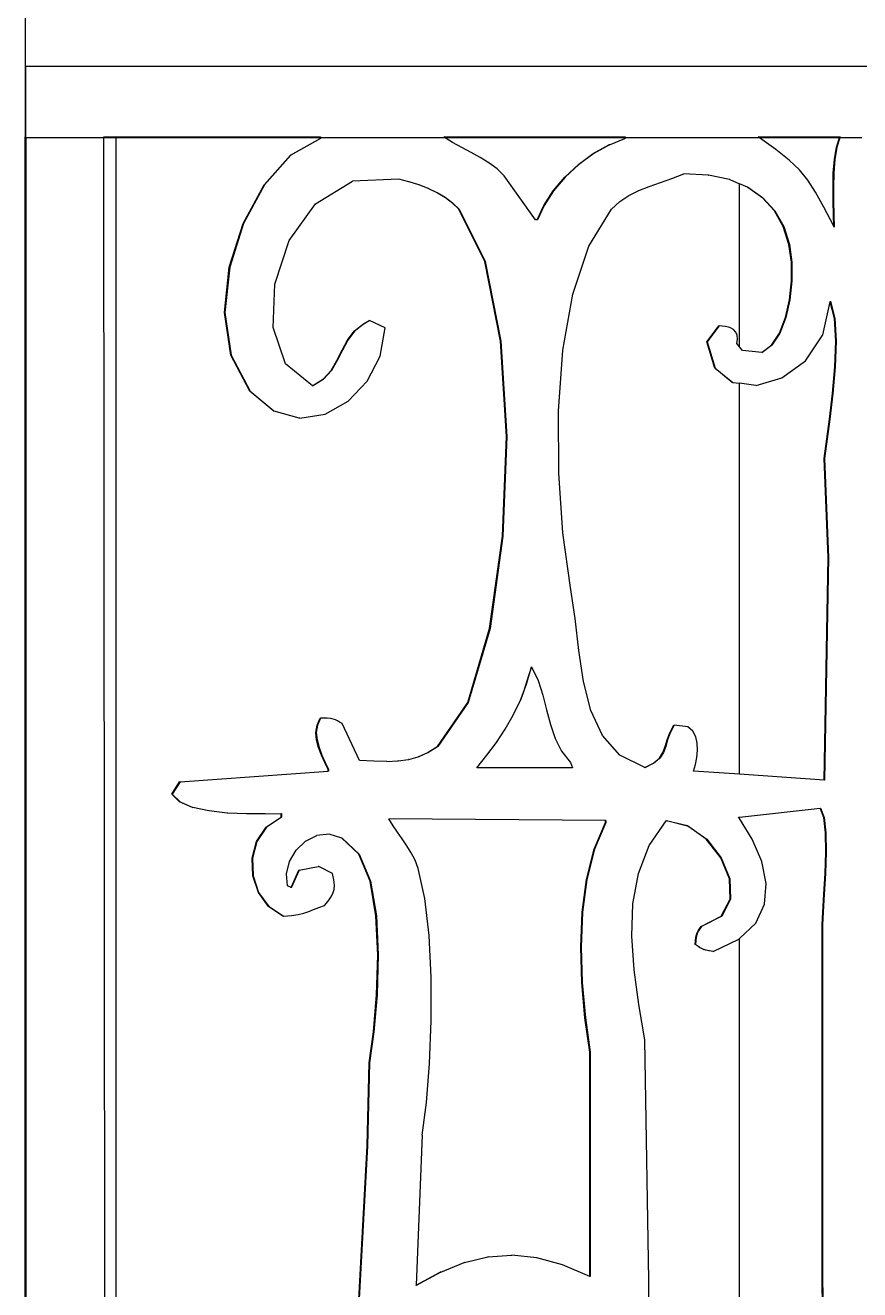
# Model space of a CAD drawing. Header units: inches. Extents: x -343 to 13887, y -13069 to -746.
# Drawn here: x 2990.55 to 3000.76, y -9210.14 to -9194.66 of the extents above; entities that cross this region are included whole.
import ezdxf

# ---------------------------------------------------------------- set-up
doc = ezdxf.new("R2010")
doc.units = ezdxf.units.IN
doc.header["$LTSCALE"] = 17
doc.header["$MEASUREMENT"] = 0
doc.layers.add('OUTLINE', color=1, linetype='Continuous', lineweight=25)

# ---------------------------------------------------------------- blocks, each defined once
blk = doc.blocks.new('kk')
for p, q in [((-1759, -2491.1), (-1656.537, -2491.1)), ((-1758.995, -2491.965), (-1758.995, -2491.1)), ((-1758.995, -2491.1), (-1757.89, -2491.1)), ((-1757.89, -2491.1), (-1750.266, -2491.1)), ((-1750.266, -2491.1), (-1748.633, -2491.1)), ((-1759, -2522.283), (-1759, -2491.965)), ((-1758.995, -2491.965), (-1759, -2491.965)), ((-1758.995, -2491.976), (-1758.995, -2491.965)), ((-1758.04, -2491.976), (-1758.995, -2491.976)), ((-1758.995, -2491.976), (-1758.995, -2506.258)), ((-1758.04, -2491.976), (-1758.04, -2491.965)), ((-1758.04, -2491.965), (-1757.89, -2491.965)), ((-1758.027, -2506.258), (-1758.04, -2491.976)), ((-1757.89, -2491.976), (-1758.04, -2491.976)), ((-1757.89, -2491.976), (-1757.89, -2491.965)), ((-1757.89, -2491.965), (-1755.393, -2491.965)), ((-1757.89, -2518.067), (-1757.89, -2491.976)), ((-1755.393, -2491.976), (-1757.89, -2491.976)), ((-1755.758, -2492.189), (-1755.393, -2491.986)), ((-1755.388, -2491.986), (-1755.753, -2492.189)), ((-1755.393, -2491.976), (-1755.393, -2491.965)), ((-1755.393, -2491.965), (-1755.388, -2491.965)), ((-1755.393, -2491.986), (-1755.393, -2491.976)), ((-1755.388, -2491.976), (-1755.393, -2491.976)), ((-1755.388, -2491.986), (-1755.393, -2491.986)), ((-1755.388, -2491.965), (-1755.388, -2491.976)), ((-1753.866, -2491.976), (-1755.388, -2491.976)), ((-1755.388, -2491.976), (-1755.388, -2491.986)), ((-1753.866, -2491.976), (-1753.883, -2491.965)), ((-1753.883, -2491.965), (-1751.666, -2491.965)), ((-1753.776, -2492.033), (-1753.866, -2491.976)), ((-1751.666, -2491.976), (-1753.866, -2491.976)), ((-1751.857, -2492.062), (-1751.666, -2491.986)), ((-1751.666, -2491.976), (-1751.666, -2491.965)), ((-1751.666, -2491.965), (-1751.662, -2491.965)), ((-1751.666, -2491.986), (-1751.666, -2491.976)), ((-1751.662, -2491.976), (-1751.666, -2491.976)), ((-1751.662, -2491.986), (-1751.666, -2491.986)), ((-1751.662, -2491.965), (-1751.662, -2491.976)), ((-1750.022, -2491.976), (-1751.662, -2491.976)), ((-1751.662, -2491.976), (-1751.662, -2491.986)), ((-1750.022, -2491.976), (-1750.037, -2491.965)), ((-1750.037, -2491.965), (-1749.039, -2491.965)), ((-1749.82, -2492.121), (-1750.022, -2491.976)), ((-1749.042, -2491.976), (-1750.022, -2491.976)), ((-1749.08, -2492.091), (-1749.042, -2491.976)), ((-1749.038, -2491.976), (-1749.075, -2492.091)), ((-1749.042, -2491.976), (-1749.039, -2491.965)), ((-1749.038, -2491.976), (-1749.042, -2491.976)), ((-1749.039, -2491.965), (-1749.034, -2491.965)), ((-1749.034, -2491.965), (-1749.038, -2491.976)), ((-1748.769, -2491.976), (-1749.038, -2491.976)), ((-1753.663, -2492.095), (-1753.776, -2492.033)), ((-1753.549, -2492.155), (-1753.663, -2492.095)), ((-1753.437, -2492.216), (-1753.549, -2492.155)), ((-1752.235, -2492.304), (-1752.053, -2492.17)), ((-1752.048, -2492.17), (-1752.23, -2492.304)), ((-1752.053, -2492.17), (-1751.862, -2492.062)), ((-1752.048, -2492.17), (-1752.053, -2492.17)), ((-1751.857, -2492.062), (-1752.048, -2492.17)), ((-1751.857, -2492.062), (-1751.862, -2492.062)), ((-1749.657, -2492.25), (-1749.82, -2492.121)), ((-1749.105, -2492.241), (-1749.08, -2492.091)), ((-1749.075, -2492.091), (-1749.1, -2492.241)), ((-1749.075, -2492.091), (-1749.08, -2492.091)), ((-1756.08, -2492.551), (-1755.758, -2492.189)), ((-1755.753, -2492.189), (-1756.076, -2492.551)), ((-1755.753, -2492.189), (-1755.758, -2492.189)), ((-1753.33, -2492.282), (-1753.437, -2492.216)), ((-1753.231, -2492.355), (-1753.33, -2492.282)), ((-1752.4, -2492.459), (-1752.235, -2492.304)), ((-1752.23, -2492.304), (-1752.396, -2492.459)), ((-1752.23, -2492.304), (-1752.235, -2492.304)), ((-1749.532, -2492.369), (-1749.657, -2492.25)), ((-1749.118, -2492.406), (-1749.105, -2492.241)), ((-1749.1, -2492.241), (-1749.113, -2492.406)), ((-1749.1, -2492.241), (-1749.105, -2492.241)), ((-1754.433, -2492.484), (-1755, -2492.507)), ((-1754.31, -2492.515), (-1754.433, -2492.484)), ((-1753.143, -2492.441), (-1753.231, -2492.355)), ((-1752.761, -2492.981), (-1753.143, -2492.441)), ((-1752.544, -2492.627), (-1752.4, -2492.459)), ((-1752.396, -2492.459), (-1752.539, -2492.627)), ((-1752.396, -2492.459), (-1752.4, -2492.459)), ((-1751.37, -2492.571), (-1751.093, -2492.476)), ((-1751.093, -2492.476), (-1750.946, -2492.419)), ((-1750.65, -2492.433), (-1750.946, -2492.419)), ((-1750.65, -2492.433), (-1750.645, -2492.433)), ((-1750.389, -2492.488), (-1750.645, -2492.433)), ((-1749.431, -2492.493), (-1749.532, -2492.369)), ((-1749.121, -2492.58), (-1749.118, -2492.406)), ((-1749.113, -2492.406), (-1749.118, -2492.406)), ((-1749.113, -2492.406), (-1749.117, -2492.58)), ((-1756.337, -2493.024), (-1756.08, -2492.551)), ((-1756.076, -2492.551), (-1756.332, -2493.024)), ((-1756.076, -2492.551), (-1756.08, -2492.551)), ((-1755.451, -2492.785), (-1755, -2492.507)), ((-1754.305, -2492.515), (-1754.31, -2492.515)), ((-1754.188, -2492.552), (-1754.305, -2492.515)), ((-1754.183, -2492.552), (-1754.188, -2492.552)), ((-1754.071, -2492.597), (-1754.183, -2492.552)), ((-1753.963, -2492.649), (-1754.071, -2492.597)), ((-1754.067, -2492.597), (-1754.071, -2492.597)), ((-1754.067, -2492.597), (-1753.958, -2492.649)), ((-1752.66, -2492.803), (-1752.544, -2492.627)), ((-1752.539, -2492.627), (-1752.655, -2492.803)), ((-1752.539, -2492.627), (-1752.544, -2492.627)), ((-1751.618, -2492.681), (-1751.498, -2492.622)), ((-1751.498, -2492.622), (-1751.37, -2492.571)), ((-1750.385, -2492.488), (-1750.389, -2492.488)), ((-1750.385, -2492.488), (-1750.266, -2492.539)), ((-1750.266, -2494.536), (-1750.266, -2492.539)), ((-1750.167, -2492.58), (-1750.266, -2492.539)), ((-1749.983, -2492.709), (-1750.167, -2492.58)), ((-1750.162, -2492.58), (-1750.167, -2492.58)), ((-1750.162, -2492.58), (-1749.978, -2492.709)), ((-1749.337, -2492.641), (-1749.431, -2492.493)), ((-1749.119, -2492.753), (-1749.121, -2492.58)), ((-1749.117, -2492.58), (-1749.121, -2492.58)), ((-1749.117, -2492.58), (-1749.115, -2492.753)), ((-1755.771, -2493.234), (-1755.451, -2492.785)), ((-1753.864, -2492.708), (-1753.963, -2492.649)), ((-1753.958, -2492.649), (-1753.963, -2492.649)), ((-1753.958, -2492.649), (-1753.859, -2492.708)), ((-1753.774, -2492.776), (-1753.864, -2492.708)), ((-1753.859, -2492.708), (-1753.864, -2492.708)), ((-1753.859, -2492.708), (-1753.77, -2492.776)), ((-1753.697, -2492.851), (-1753.774, -2492.776)), ((-1753.77, -2492.776), (-1753.774, -2492.776)), ((-1753.77, -2492.776), (-1753.692, -2492.851)), ((-1751.829, -2492.851), (-1751.729, -2492.756)), ((-1751.729, -2492.756), (-1751.618, -2492.681)), ((-1749.837, -2492.871), (-1749.983, -2492.709)), ((-1749.978, -2492.709), (-1749.983, -2492.709)), ((-1749.978, -2492.709), (-1749.833, -2492.871)), ((-1749.234, -2492.826), (-1749.337, -2492.641)), ((-1749.114, -2492.918), (-1749.119, -2492.753)), ((-1749.115, -2492.753), (-1749.119, -2492.753)), ((-1749.115, -2492.753), (-1749.11, -2492.918)), ((-1753.379, -2493.491), (-1753.697, -2492.851)), ((-1753.692, -2492.851), (-1753.697, -2492.851)), ((-1753.692, -2492.851), (-1753.375, -2493.491)), ((-1752.741, -2492.981), (-1752.66, -2492.803)), ((-1752.655, -2492.803), (-1752.737, -2492.981)), ((-1752.655, -2492.803), (-1752.66, -2492.803)), ((-1752.107, -2493.301), (-1751.829, -2492.851)), ((-1749.73, -2493.063), (-1749.837, -2492.871)), ((-1749.833, -2492.871), (-1749.837, -2492.871)), ((-1749.833, -2492.871), (-1749.725, -2493.063)), ((-1749.111, -2493.058), (-1749.234, -2492.826)), ((-1749.111, -2493.058), (-1749.114, -2492.918)), ((-1749.11, -2492.918), (-1749.114, -2492.918)), ((-1749.11, -2492.918), (-1749.106, -2493.068)), ((-1756.505, -2493.561), (-1756.337, -2493.024)), ((-1756.332, -2493.024), (-1756.5, -2493.561)), ((-1756.332, -2493.024), (-1756.337, -2493.024)), ((-1752.741, -2492.981), (-1752.761, -2492.981)), ((-1752.737, -2492.981), (-1752.741, -2492.981)), ((-1749.66, -2493.284), (-1749.73, -2493.063)), ((-1749.725, -2493.063), (-1749.73, -2493.063)), ((-1749.725, -2493.063), (-1749.655, -2493.284)), ((-1749.106, -2493.068), (-1749.111, -2493.058)), ((-1755.947, -2493.766), (-1755.771, -2493.234)), ((-1752.303, -2493.89), (-1752.107, -2493.301)), ((-1749.63, -2493.497), (-1749.66, -2493.284)), ((-1749.655, -2493.284), (-1749.66, -2493.284)), ((-1749.655, -2493.284), (-1749.626, -2493.497)), ((-1756.562, -2494.115), (-1756.505, -2493.561)), ((-1756.5, -2493.561), (-1756.558, -2494.115)), ((-1756.5, -2493.561), (-1756.505, -2493.561)), ((-1753.187, -2494.464), (-1753.379, -2493.491)), ((-1753.375, -2493.491), (-1753.379, -2493.491)), ((-1753.375, -2493.491), (-1753.183, -2494.464)), ((-1749.629, -2493.727), (-1749.63, -2493.497)), ((-1749.626, -2493.497), (-1749.63, -2493.497)), ((-1749.626, -2493.497), (-1749.624, -2493.727)), ((-1755.967, -2494.297), (-1755.947, -2493.766)), ((-1749.653, -2493.958), (-1749.629, -2493.727)), ((-1749.624, -2493.727), (-1749.649, -2493.958)), ((-1749.624, -2493.727), (-1749.629, -2493.727)), ((-1752.424, -2494.576), (-1752.303, -2493.89)), ((-1749.703, -2494.176), (-1749.653, -2493.958)), ((-1749.649, -2493.958), (-1749.699, -2494.176)), ((-1749.649, -2493.958), (-1749.653, -2493.958)), ((-1749.246, -2494.387), (-1749.156, -2493.985)), ((-1749.156, -2493.985), (-1749.154, -2493.976)), ((-1749.105, -2494.188), (-1749.156, -2493.985)), ((-1749.154, -2493.976), (-1749.101, -2494.188)), ((-1756.486, -2494.636), (-1756.562, -2494.115)), ((-1756.558, -2494.115), (-1756.562, -2494.115)), ((-1756.558, -2494.115), (-1756.481, -2494.636)), ((-1749.777, -2494.366), (-1749.703, -2494.176)), ((-1749.699, -2494.176), (-1749.773, -2494.366)), ((-1749.699, -2494.176), (-1749.703, -2494.176)), ((-1755.817, -2494.742), (-1755.967, -2494.297)), ((-1754.978, -2494.344), (-1754.867, -2494.257)), ((-1754.863, -2494.257), (-1754.973, -2494.344)), ((-1754.867, -2494.257), (-1754.796, -2494.213)), ((-1754.863, -2494.257), (-1754.867, -2494.257)), ((-1754.793, -2494.215), (-1754.863, -2494.257)), ((-1754.796, -2494.213), (-1754.793, -2494.215)), ((-1754.791, -2494.213), (-1754.793, -2494.215)), ((-1754.6, -2494.3), (-1754.791, -2494.213)), ((-1754.661, -2494.647), (-1754.6, -2494.3)), ((-1750.663, -2494.473), (-1750.52, -2494.278)), ((-1750.515, -2494.278), (-1750.659, -2494.473)), ((-1750.515, -2494.278), (-1750.52, -2494.278)), ((-1750.515, -2494.278), (-1750.514, -2494.279)), ((-1750.442, -2494.285), (-1750.514, -2494.279)), ((-1750.384, -2494.299), (-1750.442, -2494.285)), ((-1750.34, -2494.322), (-1750.384, -2494.299)), ((-1750.31, -2494.353), (-1750.34, -2494.322)), ((-1749.089, -2494.465), (-1749.105, -2494.188)), ((-1749.101, -2494.188), (-1749.105, -2494.188)), ((-1749.101, -2494.188), (-1749.084, -2494.465)), ((-1755.125, -2494.576), (-1755.06, -2494.453)), ((-1755.055, -2494.453), (-1755.121, -2494.576)), ((-1755.06, -2494.453), (-1754.978, -2494.344)), ((-1755.055, -2494.453), (-1755.06, -2494.453)), ((-1754.973, -2494.344), (-1755.055, -2494.453)), ((-1754.973, -2494.344), (-1754.978, -2494.344)), ((-1753.116, -2495.631), (-1753.187, -2494.464)), ((-1753.183, -2494.464), (-1753.187, -2494.464)), ((-1753.183, -2494.464), (-1753.112, -2495.631)), ((-1750.569, -2494.796), (-1750.663, -2494.473)), ((-1750.659, -2494.473), (-1750.663, -2494.473)), ((-1750.659, -2494.473), (-1750.564, -2494.796)), ((-1750.294, -2494.393), (-1750.31, -2494.353)), ((-1750.3, -2494.495), (-1750.291, -2494.44)), ((-1750.266, -2494.536), (-1750.3, -2494.495)), ((-1750.291, -2494.44), (-1750.294, -2494.393)), ((-1749.875, -2494.514), (-1749.777, -2494.366)), ((-1749.773, -2494.366), (-1749.87, -2494.514)), ((-1749.773, -2494.366), (-1749.777, -2494.366)), ((-1749.46, -2494.704), (-1749.246, -2494.387)), ((-1749.099, -2494.779), (-1749.089, -2494.465)), ((-1749.084, -2494.465), (-1749.094, -2494.779)), ((-1749.084, -2494.465), (-1749.089, -2494.465)), ((-1756.253, -2495.078), (-1756.486, -2494.636)), ((-1756.481, -2494.636), (-1756.486, -2494.636)), ((-1756.481, -2494.636), (-1756.248, -2495.078)), ((-1755.189, -2494.702), (-1755.125, -2494.576)), ((-1755.121, -2494.576), (-1755.184, -2494.702)), ((-1755.121, -2494.576), (-1755.125, -2494.576)), ((-1754.819, -2494.956), (-1754.661, -2494.647)), ((-1752.479, -2495.32), (-1752.424, -2494.576)), ((-1750.229, -2494.581), (-1750.266, -2494.536)), ((-1749.994, -2494.602), (-1750.229, -2494.581)), ((-1749.994, -2494.602), (-1749.875, -2494.514)), ((-1749.99, -2494.603), (-1749.994, -2494.602)), ((-1749.87, -2494.514), (-1749.99, -2494.603)), ((-1749.87, -2494.514), (-1749.875, -2494.514)), ((-1755.486, -2495.012), (-1755.817, -2494.742)), ((-1755.261, -2494.823), (-1755.189, -2494.702)), ((-1755.184, -2494.702), (-1755.257, -2494.823)), ((-1755.184, -2494.702), (-1755.189, -2494.702)), ((-1750.353, -2494.97), (-1750.569, -2494.796)), ((-1750.564, -2494.796), (-1750.569, -2494.796)), ((-1750.564, -2494.796), (-1750.348, -2494.97)), ((-1749.747, -2494.913), (-1749.46, -2494.704)), ((-1749.127, -2495.106), (-1749.099, -2494.779)), ((-1749.094, -2494.779), (-1749.122, -2495.106)), ((-1749.094, -2494.779), (-1749.099, -2494.779)), ((-1755.486, -2495.012), (-1755.357, -2494.93)), ((-1755.353, -2494.93), (-1755.484, -2495.013)), ((-1755.357, -2494.93), (-1755.261, -2494.823)), ((-1755.353, -2494.93), (-1755.357, -2494.93)), ((-1755.257, -2494.823), (-1755.353, -2494.93)), ((-1755.257, -2494.823), (-1755.261, -2494.823)), ((-1755.052, -2495.201), (-1754.819, -2494.956)), ((-1750.06, -2495.006), (-1749.747, -2494.913)), ((-1755.961, -2495.323), (-1756.253, -2495.078)), ((-1756.248, -2495.078), (-1756.253, -2495.078)), ((-1756.248, -2495.078), (-1755.956, -2495.323)), ((-1755.484, -2495.013), (-1755.486, -2495.012)), ((-1750.348, -2494.97), (-1750.353, -2494.97)), ((-1750.348, -2494.97), (-1750.266, -2494.98)), ((-1750.266, -2499.765), (-1750.266, -2494.98)), ((-1750.064, -2495.006), (-1750.266, -2494.98)), ((-1750.063, -2495.005), (-1750.064, -2495.006)), ((-1750.06, -2495.006), (-1750.063, -2495.005)), ((-1749.164, -2495.419), (-1749.127, -2495.106)), ((-1749.122, -2495.106), (-1749.16, -2495.419)), ((-1749.122, -2495.106), (-1749.127, -2495.106)), ((-1755.334, -2495.36), (-1755.052, -2495.201)), ((-1755.956, -2495.323), (-1755.961, -2495.323)), ((-1755.649, -2495.409), (-1755.956, -2495.323)), ((-1755.646, -2495.408), (-1755.649, -2495.409)), ((-1755.644, -2495.409), (-1755.646, -2495.408)), ((-1755.644, -2495.409), (-1755.334, -2495.36)), ((-1752.476, -2496.079), (-1752.479, -2495.32)), ((-1749.23, -2495.9), (-1749.164, -2495.419)), ((-1749.16, -2495.419), (-1749.225, -2495.9)), ((-1749.16, -2495.419), (-1749.164, -2495.419)), ((-1753.162, -2496.85), (-1753.116, -2495.631)), ((-1753.112, -2495.631), (-1753.158, -2496.85)), ((-1753.112, -2495.631), (-1753.116, -2495.631)), ((-1749.182, -2497.111), (-1749.23, -2495.9)), ((-1749.225, -2495.9), (-1749.23, -2495.9)), ((-1749.225, -2495.9), (-1749.177, -2497.111)), ((-1752.424, -2496.812), (-1752.476, -2496.079)), ((-1752.331, -2497.478), (-1752.424, -2496.812)), ((-1753.321, -2497.982), (-1753.162, -2496.85)), ((-1753.158, -2496.85), (-1753.316, -2497.982)), ((-1753.158, -2496.85), (-1753.162, -2496.85)), ((-1749.23, -2499.835), (-1749.182, -2497.111)), ((-1749.177, -2497.111), (-1749.225, -2499.835)), ((-1749.177, -2497.111), (-1749.182, -2497.111)), ((-1752.276, -2497.86), (-1752.331, -2497.478)), ((-1752.23, -2498.251), (-1752.276, -2497.86)), ((-1753.588, -2498.886), (-1753.321, -2497.982)), ((-1753.316, -2497.982), (-1753.584, -2498.886)), ((-1753.316, -2497.982), (-1753.321, -2497.982)), ((-1752.172, -2498.631), (-1752.23, -2498.251)), ((-1752.869, -2498.662), (-1752.808, -2498.451)), ((-1752.808, -2498.451), (-1752.841, -2498.549)), ((-1752.808, -2498.451), (-1752.729, -2498.619)), ((-1752.944, -2498.858), (-1752.869, -2498.662)), ((-1752.841, -2498.549), (-1752.913, -2498.767)), ((-1752.873, -2498.662), (-1752.913, -2498.767)), ((-1752.841, -2498.549), (-1752.873, -2498.662)), ((-1752.869, -2498.662), (-1752.873, -2498.662)), ((-1752.729, -2498.619), (-1752.671, -2498.796)), ((-1752.083, -2498.984), (-1752.172, -2498.631)), ((-1752.913, -2498.767), (-1752.944, -2498.858)), ((-1752.671, -2498.796), (-1752.624, -2498.978)), ((-1753.96, -2499.424), (-1753.588, -2498.886)), ((-1753.584, -2498.886), (-1753.955, -2499.424)), ((-1753.584, -2498.886), (-1753.588, -2498.886)), ((-1753.032, -2499.041), (-1752.944, -2498.858)), ((-1752.624, -2498.978), (-1752.577, -2499.156)), ((-1755.432, -2499.163), (-1755.393, -2499.078)), ((-1755.388, -2499.078), (-1755.428, -2499.163)), ((-1755.393, -2499.078), (-1755.388, -2499.078)), ((-1755.364, -2499.078), (-1755.388, -2499.078)), ((-1755.31, -2499.08), (-1755.364, -2499.078)), ((-1755.268, -2499.084), (-1755.31, -2499.08)), ((-1755.235, -2499.091), (-1755.268, -2499.084)), ((-1755.208, -2499.1), (-1755.235, -2499.091)), ((-1755.182, -2499.111), (-1755.208, -2499.1)), ((-1755.156, -2499.126), (-1755.182, -2499.111)), ((-1755.126, -2499.143), (-1755.156, -2499.126)), ((-1753.131, -2499.212), (-1753.032, -2499.041)), ((-1751.942, -2499.289), (-1752.083, -2498.984)), ((-1755.445, -2499.253), (-1755.432, -2499.163)), ((-1755.437, -2499.345), (-1755.445, -2499.253)), ((-1755.441, -2499.253), (-1755.445, -2499.253)), ((-1755.428, -2499.163), (-1755.441, -2499.253)), ((-1755.441, -2499.253), (-1755.432, -2499.345)), ((-1755.428, -2499.163), (-1755.432, -2499.163)), ((-1754.911, -2499.597), (-1755.126, -2499.143)), ((-1753.239, -2499.375), (-1753.131, -2499.212)), ((-1752.577, -2499.156), (-1752.52, -2499.327)), ((-1751.729, -2499.529), (-1751.942, -2499.289)), ((-1751.149, -2499.344), (-1751.119, -2499.257)), ((-1751.114, -2499.257), (-1751.145, -2499.344)), ((-1751.119, -2499.257), (-1751.069, -2499.165)), ((-1751.114, -2499.257), (-1751.119, -2499.257)), ((-1751.065, -2499.165), (-1751.114, -2499.257)), ((-1751.069, -2499.165), (-1751.065, -2499.165)), ((-1750.897, -2499.186), (-1751.065, -2499.165)), ((-1750.838, -2499.238), (-1750.897, -2499.186)), ((-1750.801, -2499.305), (-1750.838, -2499.238)), ((-1755.413, -2499.439), (-1755.437, -2499.345)), ((-1755.432, -2499.345), (-1755.437, -2499.345)), ((-1755.432, -2499.345), (-1755.408, -2499.439)), ((-1755.378, -2499.531), (-1755.413, -2499.439)), ((-1755.408, -2499.439), (-1755.413, -2499.439)), ((-1755.408, -2499.439), (-1755.373, -2499.531)), ((-1754.077, -2499.498), (-1753.96, -2499.424)), ((-1753.955, -2499.424), (-1754.072, -2499.498)), ((-1753.955, -2499.424), (-1753.96, -2499.424)), ((-1753.355, -2499.531), (-1753.239, -2499.375)), ((-1752.52, -2499.327), (-1752.441, -2499.483)), ((-1751.201, -2499.499), (-1751.173, -2499.425)), ((-1751.168, -2499.425), (-1751.196, -2499.499)), ((-1751.173, -2499.425), (-1751.149, -2499.344)), ((-1751.168, -2499.425), (-1751.173, -2499.425)), ((-1751.145, -2499.344), (-1751.168, -2499.425)), ((-1751.145, -2499.344), (-1751.149, -2499.344)), ((-1750.782, -2499.384), (-1750.801, -2499.305)), ((-1750.778, -2499.47), (-1750.782, -2499.384)), ((-1755.338, -2499.62), (-1755.378, -2499.531)), ((-1755.373, -2499.531), (-1755.378, -2499.531)), ((-1755.373, -2499.531), (-1755.333, -2499.62)), ((-1754.736, -2499.605), (-1754.911, -2499.597)), ((-1754.58, -2499.608), (-1754.444, -2499.602)), ((-1754.44, -2499.602), (-1754.444, -2499.602)), ((-1754.44, -2499.602), (-1754.315, -2499.584)), ((-1754.311, -2499.584), (-1754.315, -2499.584)), ((-1754.311, -2499.584), (-1754.194, -2499.55)), ((-1754.194, -2499.55), (-1754.077, -2499.498)), ((-1754.189, -2499.55), (-1754.194, -2499.55)), ((-1754.072, -2499.498), (-1754.189, -2499.55)), ((-1754.072, -2499.498), (-1754.077, -2499.498)), ((-1753.477, -2499.684), (-1753.355, -2499.531)), ((-1752.441, -2499.483), (-1752.331, -2499.619)), ((-1751.425, -2499.682), (-1751.729, -2499.529)), ((-1751.317, -2499.629), (-1751.245, -2499.567)), ((-1751.24, -2499.567), (-1751.312, -2499.629)), ((-1751.245, -2499.567), (-1751.201, -2499.499)), ((-1751.24, -2499.567), (-1751.245, -2499.567)), ((-1751.196, -2499.499), (-1751.24, -2499.567)), ((-1751.196, -2499.499), (-1751.201, -2499.499)), ((-1750.804, -2499.646), (-1750.787, -2499.559)), ((-1750.787, -2499.559), (-1750.778, -2499.47)), ((-1757.108, -2499.857), (-1755.297, -2499.727)), ((-1755.297, -2499.705), (-1755.338, -2499.62)), ((-1755.333, -2499.62), (-1755.338, -2499.62)), ((-1755.333, -2499.62), (-1755.293, -2499.705)), ((-1755.297, -2499.727), (-1755.297, -2499.705)), ((-1755.293, -2499.705), (-1755.297, -2499.705)), ((-1755.293, -2499.727), (-1755.297, -2499.727)), ((-1755.293, -2499.705), (-1755.293, -2499.727)), ((-1754.58, -2499.608), (-1754.736, -2499.605)), ((-1752.307, -2499.684), (-1753.477, -2499.684)), ((-1752.331, -2499.619), (-1752.307, -2499.684)), ((-1751.425, -2499.682), (-1751.317, -2499.629)), ((-1751.423, -2499.684), (-1751.425, -2499.682)), ((-1751.312, -2499.629), (-1751.423, -2499.684)), ((-1751.312, -2499.629), (-1751.317, -2499.629)), ((-1750.826, -2499.727), (-1750.804, -2499.646)), ((-1750.266, -2499.765), (-1750.826, -2499.727)), ((-1757.208, -2500.008), (-1757.113, -2499.857)), ((-1757.108, -2499.857), (-1757.204, -2500.008)), ((-1757.108, -2499.857), (-1757.113, -2499.857)), ((-1749.23, -2499.835), (-1750.266, -2499.765)), ((-1749.225, -2499.835), (-1749.23, -2499.835)), ((-1757.113, -2500.103), (-1757.208, -2500.008)), ((-1757.204, -2500.008), (-1757.208, -2500.008)), ((-1757.204, -2500.008), (-1757.108, -2500.103)), ((-1756.956, -2500.171), (-1757.113, -2500.103)), ((-1757.108, -2500.103), (-1757.113, -2500.103)), ((-1757.108, -2500.103), (-1756.951, -2500.171)), ((-1756.951, -2500.171), (-1756.956, -2500.171)), ((-1756.756, -2500.214), (-1756.951, -2500.171)), ((-1756.751, -2500.214), (-1756.756, -2500.214)), ((-1756.53, -2500.239), (-1756.751, -2500.214)), ((-1750.266, -2500.288), (-1749.278, -2500.181)), ((-1749.233, -2500.292), (-1749.278, -2500.181)), ((-1749.278, -2500.181), (-1749.273, -2500.181)), ((-1749.273, -2500.181), (-1749.228, -2500.292)), ((-1756.525, -2500.239), (-1756.53, -2500.239)), ((-1756.295, -2500.25), (-1756.525, -2500.239)), ((-1756.291, -2500.25), (-1756.295, -2500.25)), ((-1756.07, -2500.25), (-1756.291, -2500.25)), ((-1756.065, -2500.25), (-1756.07, -2500.25)), ((-1756.065, -2500.25), (-1755.871, -2500.246)), ((-1756.055, -2500.411), (-1755.871, -2500.289)), ((-1755.866, -2500.289), (-1756.05, -2500.411)), ((-1755.871, -2500.289), (-1755.871, -2500.246)), ((-1755.871, -2500.246), (-1755.866, -2500.246)), ((-1755.866, -2500.289), (-1755.871, -2500.289)), ((-1755.866, -2500.246), (-1755.866, -2500.289)), ((-1751.905, -2500.332), (-1754.552, -2500.311)), ((-1754.503, -2500.394), (-1754.552, -2500.311)), ((-1752.044, -2500.68), (-1751.905, -2500.354)), ((-1751.901, -2500.354), (-1752.039, -2500.68)), ((-1751.905, -2500.354), (-1751.905, -2500.332)), ((-1751.905, -2500.332), (-1751.901, -2500.332)), ((-1751.901, -2500.354), (-1751.905, -2500.354)), ((-1751.901, -2500.332), (-1751.901, -2500.354)), ((-1751.37, -2500.638), (-1751.161, -2500.333)), ((-1751.161, -2500.333), (-1751.16, -2500.332)), ((-1750.902, -2500.394), (-1751.161, -2500.333)), ((-1751.16, -2500.332), (-1750.902, -2500.394)), ((-1750.276, -2500.289), (-1750.266, -2500.288)), ((-1750.266, -2500.305), (-1750.276, -2500.289)), ((-1750.266, -2500.305), (-1750.266, -2500.288)), ((-1750.109, -2500.557), (-1750.266, -2500.305)), ((-1749.212, -2500.481), (-1749.233, -2500.292)), ((-1749.233, -2500.292), (-1749.228, -2500.292)), ((-1749.228, -2500.292), (-1749.208, -2500.481)), ((-1756.173, -2500.586), (-1756.055, -2500.411)), ((-1756.05, -2500.411), (-1756.168, -2500.586)), ((-1756.05, -2500.411), (-1756.055, -2500.411)), ((-1755.573, -2500.585), (-1755.436, -2500.515)), ((-1755.284, -2500.498), (-1755.436, -2500.515)), ((-1755.13, -2500.548), (-1755.284, -2500.498)), ((-1754.448, -2500.475), (-1754.503, -2500.394)), ((-1754.391, -2500.556), (-1754.448, -2500.475)), ((-1750.897, -2500.394), (-1750.902, -2500.394)), ((-1750.671, -2500.557), (-1750.902, -2500.394)), ((-1750.897, -2500.394), (-1750.666, -2500.557)), ((-1749.208, -2500.481), (-1749.212, -2500.481)), ((-1749.21, -2500.719), (-1749.212, -2500.481)), ((-1749.208, -2500.481), (-1749.205, -2500.719)), ((-1756.226, -2500.792), (-1756.173, -2500.586)), ((-1756.168, -2500.586), (-1756.221, -2500.792)), ((-1756.168, -2500.586), (-1756.173, -2500.586)), ((-1755.686, -2500.695), (-1755.573, -2500.585)), ((-1754.919, -2500.741), (-1755.13, -2500.548)), ((-1755.126, -2500.548), (-1755.13, -2500.548)), ((-1755.126, -2500.548), (-1754.915, -2500.741)), ((-1754.333, -2500.639), (-1754.391, -2500.556)), ((-1754.279, -2500.725), (-1754.333, -2500.639)), ((-1752.137, -2501.051), (-1752.044, -2500.68)), ((-1752.039, -2500.68), (-1752.132, -2501.051)), ((-1752.039, -2500.68), (-1752.044, -2500.68)), ((-1751.502, -2500.98), (-1751.37, -2500.638)), ((-1750.492, -2500.786), (-1750.671, -2500.557)), ((-1750.666, -2500.557), (-1750.671, -2500.557)), ((-1750.666, -2500.557), (-1750.488, -2500.786)), ((-1749.993, -2500.831), (-1750.109, -2500.557)), ((-1756.218, -2501.008), (-1756.226, -2500.792)), ((-1756.221, -2500.792), (-1756.226, -2500.792)), ((-1756.221, -2500.792), (-1756.213, -2501.008)), ((-1755.806, -2500.982), (-1755.767, -2500.832)), ((-1755.767, -2500.832), (-1755.686, -2500.695)), ((-1754.784, -2501.072), (-1754.919, -2500.741)), ((-1754.915, -2500.741), (-1754.919, -2500.741)), ((-1754.915, -2500.741), (-1754.779, -2501.072)), ((-1754.232, -2500.817), (-1754.279, -2500.725)), ((-1754.194, -2500.916), (-1754.232, -2500.817)), ((-1750.488, -2500.786), (-1750.492, -2500.786)), ((-1750.388, -2501.045), (-1750.492, -2500.786)), ((-1750.488, -2500.786), (-1750.384, -2501.045)), ((-1749.939, -2501.1), (-1749.993, -2500.831)), ((-1749.219, -2500.98), (-1749.21, -2500.719)), ((-1749.205, -2500.719), (-1749.215, -2500.98)), ((-1749.205, -2500.719), (-1749.21, -2500.719)), ((-1755.794, -2501.132), (-1755.806, -2500.982)), ((-1755.75, -2501.152), (-1755.656, -2500.938)), ((-1755.651, -2500.938), (-1755.747, -2501.154)), ((-1755.651, -2500.938), (-1755.656, -2500.938)), ((-1755.651, -2500.938), (-1755.417, -2500.894)), ((-1755.417, -2500.894), (-1755.416, -2500.895)), ((-1755.412, -2500.894), (-1755.416, -2500.895)), ((-1755.245, -2500.981), (-1755.412, -2500.894)), ((-1755.227, -2501.057), (-1755.245, -2500.981)), ((-1754.114, -2501.283), (-1754.194, -2500.916)), ((-1751.568, -2501.352), (-1751.502, -2500.98)), ((-1749.234, -2501.233), (-1749.219, -2500.98)), ((-1749.215, -2500.98), (-1749.23, -2501.233)), ((-1749.215, -2500.98), (-1749.219, -2500.98)), ((-1756.15, -2501.212), (-1756.218, -2501.008)), ((-1756.213, -2501.008), (-1756.218, -2501.008)), ((-1756.213, -2501.008), (-1756.146, -2501.212)), ((-1755.75, -2501.152), (-1755.794, -2501.132)), ((-1755.22, -2501.121), (-1755.227, -2501.057)), ((-1755.224, -2501.175), (-1755.22, -2501.121)), ((-1754.711, -2501.498), (-1754.784, -2501.072)), ((-1754.779, -2501.072), (-1754.784, -2501.072)), ((-1754.779, -2501.072), (-1754.706, -2501.498)), ((-1752.189, -2501.454), (-1752.137, -2501.051)), ((-1752.132, -2501.051), (-1752.184, -2501.454)), ((-1752.132, -2501.051), (-1752.137, -2501.051)), ((-1750.384, -2501.045), (-1750.388, -2501.045)), ((-1750.38, -2501.295), (-1750.388, -2501.045)), ((-1750.384, -2501.045), (-1750.375, -2501.295)), ((-1749.96, -2501.356), (-1749.939, -2501.1)), ((-1756.026, -2501.383), (-1756.15, -2501.212)), ((-1756.146, -2501.212), (-1756.15, -2501.212)), ((-1756.146, -2501.212), (-1756.021, -2501.383)), ((-1755.747, -2501.154), (-1755.75, -2501.152)), ((-1755.297, -2501.317), (-1755.262, -2501.269)), ((-1755.262, -2501.269), (-1755.238, -2501.223)), ((-1755.238, -2501.223), (-1755.224, -2501.175)), ((-1754.062, -2501.739), (-1754.114, -2501.283)), ((-1750.488, -2501.503), (-1750.38, -2501.295)), ((-1750.375, -2501.295), (-1750.483, -2501.503)), ((-1750.375, -2501.295), (-1750.38, -2501.295)), ((-1749.248, -2501.452), (-1749.234, -2501.233)), ((-1749.23, -2501.233), (-1749.243, -2501.452)), ((-1749.23, -2501.233), (-1749.234, -2501.233)), ((-1755.847, -2501.5), (-1756.026, -2501.383)), ((-1756.021, -2501.383), (-1756.026, -2501.383)), ((-1756.021, -2501.383), (-1755.843, -2501.5)), ((-1755.594, -2501.464), (-1755.533, -2501.443)), ((-1755.533, -2501.443), (-1755.475, -2501.419)), ((-1755.475, -2501.419), (-1755.412, -2501.394)), ((-1755.412, -2501.394), (-1755.341, -2501.37)), ((-1755.341, -2501.37), (-1755.297, -2501.317)), ((-1752.206, -2501.879), (-1752.189, -2501.454)), ((-1752.184, -2501.454), (-1752.201, -2501.879)), ((-1752.184, -2501.454), (-1752.189, -2501.454)), ((-1751.581, -2501.747), (-1751.568, -2501.352)), ((-1750.067, -2501.586), (-1749.96, -2501.356)), ((-1749.254, -2501.608), (-1749.248, -2501.452)), ((-1749.243, -2501.452), (-1749.249, -2501.608)), ((-1749.243, -2501.452), (-1749.248, -2501.452)), ((-1755.843, -2501.5), (-1755.847, -2501.5)), ((-1755.843, -2501.5), (-1755.743, -2501.494)), ((-1755.743, -2501.494), (-1755.662, -2501.481)), ((-1755.662, -2501.481), (-1755.594, -2501.464)), ((-1754.688, -2501.976), (-1754.711, -2501.498)), ((-1754.706, -2501.498), (-1754.711, -2501.498)), ((-1754.706, -2501.498), (-1754.683, -2501.976)), ((-1750.735, -2501.629), (-1750.488, -2501.503)), ((-1750.483, -2501.503), (-1750.73, -2501.629)), ((-1750.483, -2501.503), (-1750.488, -2501.503)), ((-1750.266, -2501.776), (-1750.067, -2501.586)), ((-1749.249, -2501.608), (-1749.254, -2501.608)), ((-1749.254, -2505.824), (-1749.254, -2501.608)), ((-1749.249, -2501.608), (-1749.249, -2505.824)), ((-1754.038, -2502.249), (-1754.062, -2501.739)), ((-1751.553, -2502.159), (-1751.581, -2501.747)), ((-1750.804, -2501.797), (-1750.8, -2501.759)), ((-1750.8, -2501.759), (-1750.793, -2501.729)), ((-1750.795, -2501.759), (-1750.8, -2501.759)), ((-1750.795, -2501.759), (-1750.8, -2501.797)), ((-1750.788, -2501.729), (-1750.795, -2501.759)), ((-1750.793, -2501.729), (-1750.783, -2501.704)), ((-1750.788, -2501.729), (-1750.793, -2501.729)), ((-1750.778, -2501.704), (-1750.788, -2501.729)), ((-1750.783, -2501.704), (-1750.77, -2501.681)), ((-1750.778, -2501.704), (-1750.783, -2501.704)), ((-1750.765, -2501.681), (-1750.778, -2501.704)), ((-1750.77, -2501.681), (-1750.754, -2501.657)), ((-1750.765, -2501.681), (-1750.77, -2501.681)), ((-1750.75, -2501.657), (-1750.765, -2501.681)), ((-1750.754, -2501.657), (-1750.735, -2501.629)), ((-1750.75, -2501.657), (-1750.754, -2501.657)), ((-1750.73, -2501.629), (-1750.75, -2501.657)), ((-1750.73, -2501.629), (-1750.735, -2501.629)), ((-1752.193, -2502.313), (-1752.206, -2501.879)), ((-1752.201, -2501.879), (-1752.206, -2501.879)), ((-1752.201, -2501.879), (-1752.188, -2502.313)), ((-1750.806, -2501.846), (-1750.804, -2501.797)), ((-1750.779, -2501.866), (-1750.806, -2501.846)), ((-1750.802, -2501.846), (-1750.806, -2501.846)), ((-1750.8, -2501.797), (-1750.804, -2501.797)), ((-1750.8, -2501.797), (-1750.802, -2501.846)), ((-1750.802, -2501.846), (-1750.774, -2501.866)), ((-1750.774, -2501.866), (-1750.779, -2501.866)), ((-1750.754, -2501.883), (-1750.779, -2501.866)), ((-1750.774, -2501.866), (-1750.75, -2501.883)), ((-1750.75, -2501.883), (-1750.754, -2501.883)), ((-1750.731, -2501.897), (-1750.754, -2501.883)), ((-1750.75, -2501.883), (-1750.726, -2501.897)), ((-1750.706, -2501.908), (-1750.731, -2501.897)), ((-1750.726, -2501.897), (-1750.731, -2501.897)), ((-1750.726, -2501.897), (-1750.701, -2501.908)), ((-1750.701, -2501.908), (-1750.706, -2501.908)), ((-1750.676, -2501.918), (-1750.701, -2501.908)), ((-1750.671, -2501.918), (-1750.676, -2501.918)), ((-1750.639, -2501.926), (-1750.671, -2501.918)), ((-1750.587, -2501.932), (-1750.272, -2501.782)), ((-1750.272, -2501.782), (-1750.266, -2501.776)), ((-1750.266, -2517.019), (-1750.266, -2501.776)), ((-1754.703, -2502.463), (-1754.688, -2501.976)), ((-1754.683, -2501.976), (-1754.698, -2502.463)), ((-1754.683, -2501.976), (-1754.688, -2501.976)), ((-1750.634, -2501.926), (-1750.639, -2501.926)), ((-1750.591, -2501.932), (-1750.634, -2501.926)), ((-1750.59, -2501.932), (-1750.591, -2501.932)), ((-1750.587, -2501.932), (-1750.591, -2501.932)), ((-1751.496, -2502.584), (-1751.553, -2502.159)), ((-1754.036, -2502.782), (-1754.038, -2502.249)), ((-1752.155, -2502.746), (-1752.193, -2502.313)), ((-1752.188, -2502.313), (-1752.193, -2502.313)), ((-1752.188, -2502.313), (-1752.15, -2502.746)), ((-1754.743, -2502.917), (-1754.703, -2502.463)), ((-1754.698, -2502.463), (-1754.738, -2502.917)), ((-1754.698, -2502.463), (-1754.703, -2502.463)), ((-1751.423, -2503.013), (-1751.496, -2502.584)), ((-1754.056, -2503.304), (-1754.036, -2502.782)), ((-1752.096, -2503.165), (-1752.155, -2502.746)), ((-1752.15, -2502.746), (-1752.155, -2502.746)), ((-1752.15, -2502.746), (-1752.092, -2503.165)), ((-1754.796, -2503.294), (-1754.743, -2502.917)), ((-1754.738, -2502.917), (-1754.791, -2503.294)), ((-1754.738, -2502.917), (-1754.743, -2502.917)), ((-1751.375, -2505.954), (-1751.423, -2503.013)), ((-1754.82, -2504.311), (-1754.796, -2503.294)), ((-1754.791, -2503.294), (-1754.815, -2504.311)), ((-1754.791, -2503.294), (-1754.796, -2503.294)), ((-1754.093, -2503.781), (-1754.056, -2503.304)), ((-1752.096, -2505.909), (-1752.096, -2503.165)), ((-1752.092, -2503.165), (-1752.096, -2503.165)), ((-1752.092, -2503.165), (-1752.092, -2505.91)), ((-1754.146, -2504.181), (-1754.093, -2503.781)), ((-1754.146, -2504.181), (-1754.218, -2506.016)), ((-1754.987, -2507.402), (-1754.82, -2504.311)), ((-1754.815, -2504.311), (-1754.92, -2506.258)), ((-1754.815, -2504.311), (-1754.82, -2504.311)), ((-1753.92, -2505.857), (-1753.634, -2505.74)), ((-1753.63, -2505.74), (-1753.634, -2505.74)), ((-1753.63, -2505.74), (-1753.345, -2505.67)), ((-1753.341, -2505.67), (-1753.345, -2505.67)), ((-1753.341, -2505.67), (-1753.053, -2505.649)), ((-1753.053, -2505.649), (-1753.051, -2505.65)), ((-1753.048, -2505.649), (-1753.051, -2505.65)), ((-1752.746, -2505.681), (-1753.048, -2505.649)), ((-1752.429, -2505.767), (-1752.746, -2505.681)), ((-1752.096, -2505.909), (-1752.429, -2505.767)), ((-1754.218, -2506.016), (-1753.925, -2505.857)), ((-1753.92, -2505.857), (-1754.218, -2506.019)), ((-1753.92, -2505.857), (-1753.925, -2505.857)), ((-1752.092, -2505.91), (-1752.096, -2505.909)), ((-1749.23, -2513.435), (-1749.254, -2505.824)), ((-1749.249, -2505.824), (-1749.254, -2505.824)), ((-1749.249, -2505.824), (-1749.248, -2506.258)), ((-1754.218, -2506.019), (-1754.218, -2506.016)), ((-1751.375, -2506.258), (-1751.375, -2505.954))]:
    blk.add_line(p, q)

msp = doc.modelspace()

# ---------------------------------------------------------------- linework, layer by layer
at = {"layer": 'OUTLINE'}
msp.add_line((2990.555, -9173.163), (2990.555, -9230.163), dxfattribs=at)

# ---------------------------------------------------------------- block references
msp.add_blockref('kk', (4749.555, -6704.063), dxfattribs=at)

doc.saveas('drawing.dxf')
